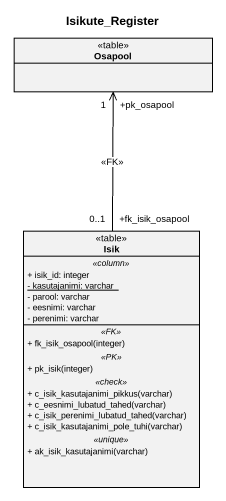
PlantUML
@startuml
title Isikute_Register
hide circle
hide empty members
skinparam classAttributeIconSize 0
class Osapool <<table>>
class Isik <<table>> {
  .. <<column>> ..
  + isik_id: integer
  {static} - kasutajanimi: varchar
  - parool: varchar
  - eesnimi: varchar
  - perenimi: varchar
  .. <<FK>> ..
  + fk_isik_osapool(integer)
  .. <<PK>> ..
  + pk_isik(integer)
  .. <<check>> ..
  + c_isik_kasutajanimi_pikkus(varchar)
  + c_eesnimi_lubatud_tahed(varchar)
  + c_isik_perenimi_lubatud_tahed(varchar)
  + c_isik_kasutajanimi_pole_tuhi(varchar)
  .. <<unique>> ..
  + ak_isik_kasutajanimi(varchar)
}
Isik "+fk_isik_osapool\n0..1" -up-> "+pk_osapool\n1" Osapool : <<FK>>
@enduml
